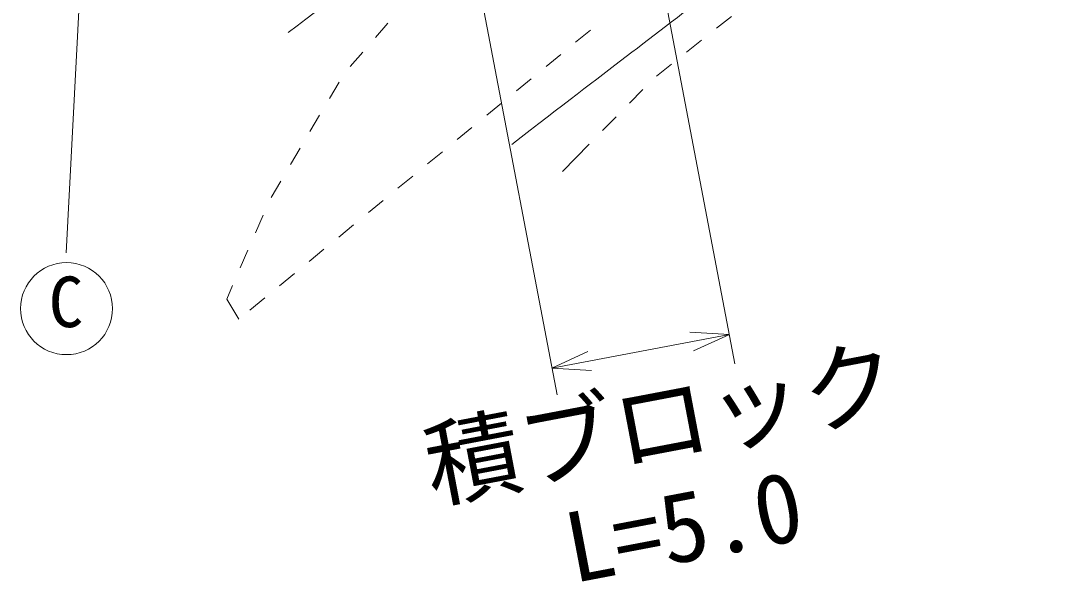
# Model space of a CAD drawing. Units: millimetres, scale not verified. Extents: x 40000 to 680000, y 20000 to 380000.
# Drawn here: x 158258 to 185021, y 253341 to 267979 of the extents above; entities that cross this region are included whole.
import ezdxf
from ezdxf.enums import TextEntityAlignment as Align

# ---------------------------------------------------------------- set-up
doc = ezdxf.new("R2010")
doc.units = ezdxf.units.MM
doc.header["$LTSCALE"] = 1000
doc.layers.add('M-BGD', color=7, linetype='Continuous', lineweight=13)
doc.layers.add('M-STR-HTXT', color=7, linetype='Continuous', lineweight=13)
doc.styles.add('ＭＳ ゴシック', font='')
doc.styles.get('ＭＳ ゴシック').set_extended_font_data('MS Gothic')

msp = doc.modelspace()

# ---------------------------------------------------------------- linework, layer by layer
at = {"layer": 'M-BGD'}
for p, q in [((167514, 267534), (167842, 267911)), ((176412, 267775), (176803, 268088)), ((173124, 267730), (172738, 267412)), ((175631, 267151), (176022, 267463)), ((166857, 266780), (167185, 267157)), ((172352, 267095), (171966, 266777)), ((174851, 266526), (175241, 266838)), ((166315, 265943), (166568, 266374)), ((171580, 266459), (171194, 266142)), ((174142, 265821), (174492, 266179)), ((170807, 265824), (170421, 265507)), ((165808, 265081), (166061, 265512)), ((173442, 265107), (173792, 265464)), ((170035, 265189), (169649, 264871)), ((172392, 264036), (173092, 264750)), ((165301, 264219), (165554, 264650)), ((169263, 264554), (168877, 264236)), ((168490, 263919), (168104, 263601)), ((164794, 263357), (165047, 263788)), ((167718, 263283), (167332, 262966)), ((164389, 262443), (164588, 262902)), ((166946, 262648), (166560, 262330)), ((166173, 262013), (165787, 261695)), ((163991, 261526), (164190, 261985)), ((165401, 261378), (165015, 261060)), ((163638, 260711), (163792, 261067)), ((163953, 260187), (163638, 260711)), ((164629, 260742), (164243, 260425))]:
    msp.add_line(p, q, dxfattribs=at)
for points in [[(165237, 267663), (167840, 269623), (168546, 270157), (170596, 271843), (172702, 273575), (173744, 274710), (175866, 276423), (177582, 277807), (178632, 278467), (180413, 279766), (182844, 281541), (184128, 282651), (186664, 284273), (187951, 285096), (188686, 285558), (190093, 286151), (191526, 286755), (192452, 286750), (193994, 286951), (194905, 287070), (195426, 287016), (196345, 286999), (198392, 286963), (199536, 286841), (201579, 286684), (204343, 286473), (205890, 286338), (208648, 286054), (210867, 285826), (212134, 285819), (214318, 285364), (217016, 284802), (218489, 284271), (221049, 283253), (223533, 282265), (224881, 281587), (227212, 280278), (228947, 279304), (229944, 278769), (231504, 277534), (232929, 276405), (233849, 275841), (234920, 274372), (235850, 273098), (236389, 272341), (236880, 270843), (237102, 270168), (237079, 269741), (237047, 269031), (236997, 267905), (236723, 267301), (236429, 266212), (236048, 264799), (235838, 264313), (235194, 262675)], [(171070, 264745), (173783, 266829), (174465, 267353), (176646, 269018), (178660, 270555), (179780, 271425), (181808, 272943), (184560, 275004), (186073, 276199), (188898, 278159), (191336, 279850), (192702, 280802), (195231, 282353), (196180, 282935), (196696, 283297), (197702, 283775), (198541, 284173), (198994, 284474), (199899, 284679), (200873, 284901), (201453, 284837), (202452, 284841), (203738, 284846), (204464, 284818), (205739, 284647), (206830, 284501), (207431, 284332), (208485, 284017), (209649, 283670), (210260, 283349), (211377, 282870), (212168, 282530), (212587, 282286), (213380, 281949), (213996, 281687), (214338, 281532), (214974, 281322), (215965, 280995), (216629, 281119), (217558, 280644), (219005, 279903), (219880, 279451), (220937, 278218), (222200, 276746), (222660, 275713), (223500, 273965), (224493, 271898), (224908, 270668), (225592, 268479), (226281, 266272), (226526, 264994), (227087, 262751), (227802, 259897), (228004, 258971), (228806, 255417)]]:
    msp.add_open_spline(points, degree=3, knots=[0, 0, 0, 0, 1, 1, 1, 2, 2, 2, 3, 3, 3, 4, 4, 4, 5, 5, 5, 6, 6, 6, 7, 7, 7, 8, 8, 8, 9, 9, 9, 10, 10, 10, 11, 11, 11, 12, 12, 12, 13, 13, 13, 14, 14, 14, 15, 15, 15, 16, 16, 16, 17, 17, 17, 18, 18, 18, 18], dxfattribs=at)
at = {"layer": 'M-STR-HTXT'}
for p, q in [((172177, 283779), (176894, 259022)), ((167549, 282897), (172253, 258209)), ((160519, 282476), (159449, 261918)), ((176748, 259789), (172120, 258907)), ((176748, 259789), (175718, 259847)), ((176748, 259789), (175812, 259356)), ((172120, 258907), (173055, 259340)), ((172120, 258907), (173149, 258849))]:
    msp.add_line(p, q, dxfattribs=at)
msp.add_circle((159458, 260461), 1200, dxfattribs=at)

# ---------------------------------------------------------------- texts
at = {"layer": 'M-STR-HTXT', "style": 'ＭＳ ゴシック'}
msp.add_text('C', height=1320, dxfattribs=at).set_placement((158994, 261298), align=Align.TOP_LEFT)
for s, p in [('積ブロック', (175247, 256049)), ('L=5.0', (175834, 253338))]:
    msp.add_text(s, height=1833, rotation=10.786, dxfattribs=at).set_placement(p, align=Align.BOTTOM_CENTER)

doc.saveas('drawing.dxf')
